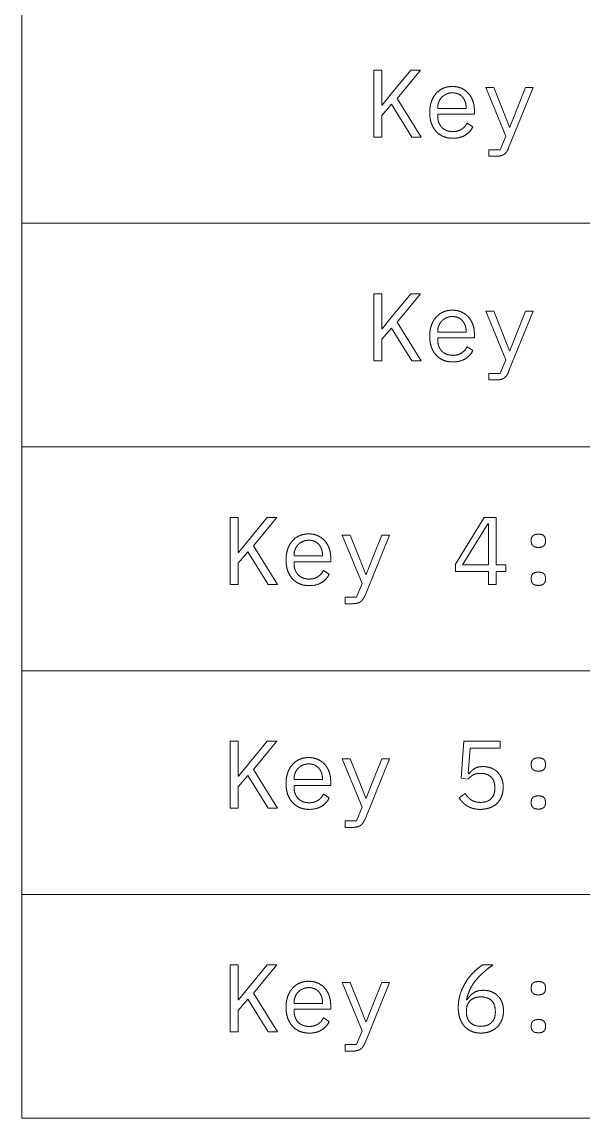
# Model space of a CAD drawing. Header units: millimetres. Extents: x 25 to 584, y 11 to 410.
# Drawn here: x 447.09 to 464.65, y 340 to 374.3 of the extents above; entities that cross this region are included whole.
import ezdxf

# ---------------------------------------------------------------- set-up
doc = ezdxf.new("R2010")
doc.units = ezdxf.units.MM
doc.layers.add('dims', color=7, linetype='Continuous', lineweight=5)

msp = doc.modelspace()

# ---------------------------------------------------------------- linework, layer by layer
at = {"layer": 'dims'}
for p, q in [((447.088, 340), (447.088, 410)), ((458.107, 372.79), (458.107, 370.696)), ((458.36, 372.79), (458.107, 372.79)), ((458.36, 371.698), (458.36, 372.79)), ((459.262, 372.79), (458.645, 372.046)), ((458.83, 371.908), (459.565, 372.79)), ((459.565, 372.79), (459.262, 372.79)), ((461.612, 372.244), (462.235, 370.726)), ((461.857, 372.244), (461.612, 372.244)), ((462.118, 371.596), (461.857, 372.244)), ((462.325, 370.357), (463.093, 372.244)), ((462.853, 372.244), (462.592, 371.596)), ((463.093, 372.244), (462.853, 372.244)), ((458.645, 372.046), (458.368, 371.698)), ((459.587, 370.696), (458.83, 371.908)), ((458.36, 371.368), (458.66, 371.722)), ((458.368, 371.698), (458.36, 371.698)), ((458.66, 371.722), (459.292, 370.696)), ((460.105, 371.59), (460.105, 371.611)), ((460.993, 371.59), (460.105, 371.59)), ((460.993, 371.623), (460.993, 371.59)), ((461.252, 371.41), (461.252, 371.524)), ((462.35, 371.008), (462.118, 371.596)), ((462.592, 371.596), (462.362, 371.008)), ((458.36, 370.696), (458.36, 371.368)), ((460.105, 371.41), (461.252, 371.41)), ((460.105, 371.338), (460.105, 371.41)), ((461.2, 371.017), (461.023, 371.137)), ((462.362, 371.008), (462.35, 371.008)), ((458.107, 370.696), (458.36, 370.696)), ((459.292, 370.696), (459.587, 370.696)), ((462.235, 370.726), (462.061, 370.3)), ((461.702, 370.3), (461.702, 370.096)), ((462.061, 370.3), (461.702, 370.3)), ((461.702, 370.096), (461.93, 370.096)), ((447.088, 368), (584, 368)), ((458.107, 365.79), (458.107, 363.696)), ((458.36, 365.79), (458.107, 365.79)), ((458.36, 364.698), (458.36, 365.79)), ((459.262, 365.79), (458.645, 365.046)), ((458.83, 364.908), (459.565, 365.79)), ((459.565, 365.79), (459.262, 365.79)), ((458.645, 365.046), (458.368, 364.698)), ((461.612, 365.244), (462.235, 363.726)), ((461.857, 365.244), (461.612, 365.244)), ((462.118, 364.596), (461.857, 365.244)), ((462.325, 363.357), (463.093, 365.244)), ((462.853, 365.244), (462.592, 364.596)), ((463.093, 365.244), (462.853, 365.244)), ((458.36, 364.368), (458.66, 364.722)), ((458.368, 364.698), (458.36, 364.698)), ((458.66, 364.722), (459.292, 363.696)), ((459.587, 363.696), (458.83, 364.908)), ((460.105, 364.59), (460.105, 364.611)), ((460.993, 364.623), (460.993, 364.59)), ((458.36, 363.696), (458.36, 364.368)), ((460.993, 364.59), (460.105, 364.59)), ((460.105, 364.41), (461.252, 364.41)), ((460.105, 364.338), (460.105, 364.41)), ((461.252, 364.41), (461.252, 364.524)), ((462.35, 364.008), (462.118, 364.596)), ((462.592, 364.596), (462.362, 364.008)), ((461.2, 364.017), (461.023, 364.137)), ((462.362, 364.008), (462.35, 364.008)), ((458.107, 363.696), (458.36, 363.696)), ((459.292, 363.696), (459.587, 363.696)), ((462.235, 363.726), (462.061, 363.3)), ((461.702, 363.3), (461.702, 363.096)), ((462.061, 363.3), (461.702, 363.3)), ((461.702, 363.096), (461.93, 363.096)), ((447.088, 361), (584, 361)), ((453.61, 358.79), (453.61, 356.696)), ((453.862, 358.79), (453.61, 358.79)), ((453.862, 357.698), (453.862, 358.79)), ((454.765, 358.79), (454.147, 358.046)), ((454.333, 357.908), (455.068, 358.79)), ((455.068, 358.79), (454.765, 358.79)), ((461.563, 358.79), (460.657, 357.329)), ((461.93, 358.79), (461.563, 358.79)), ((461.93, 357.314), (461.93, 358.79)), ((460.882, 357.314), (461.677, 358.595)), ((461.677, 358.595), (461.69, 358.595)), ((461.69, 358.595), (461.69, 357.314)), ((457.115, 358.244), (457.738, 356.726)), ((457.36, 358.244), (457.115, 358.244)), ((457.621, 357.596), (457.36, 358.244)), ((457.828, 356.357), (458.596, 358.244)), ((458.356, 358.244), (458.095, 357.596)), ((458.596, 358.244), (458.356, 358.244)), ((454.147, 358.046), (453.871, 357.698)), ((455.09, 356.696), (454.333, 357.908)), ((463.033, 358.091), (463.033, 358.037)), ((463.477, 358.037), (463.477, 358.091)), ((453.862, 357.368), (454.162, 357.722)), ((453.871, 357.698), (453.862, 357.698)), ((454.162, 357.722), (454.795, 356.696)), ((455.608, 357.59), (455.608, 357.611)), ((456.496, 357.59), (455.608, 357.59)), ((455.608, 357.41), (456.755, 357.41)), ((455.608, 357.338), (455.608, 357.41)), ((456.496, 357.623), (456.496, 357.59)), ((456.755, 357.41), (456.755, 357.524)), ((457.852, 357.008), (457.621, 357.596)), ((458.095, 357.596), (457.865, 357.008)), ((453.862, 356.696), (453.862, 357.368)), ((456.703, 357.017), (456.526, 357.137)), ((460.657, 357.329), (460.657, 357.107)), ((460.657, 357.107), (461.69, 357.107)), ((461.69, 357.314), (460.882, 357.314)), ((461.69, 357.107), (461.69, 356.696)), ((462.241, 357.314), (461.93, 357.314)), ((461.93, 357.107), (462.241, 357.107)), ((461.93, 356.696), (461.93, 357.107)), ((462.241, 357.107), (462.241, 357.314)), ((457.738, 356.726), (457.565, 356.3)), ((457.865, 357.008), (457.852, 357.008)), ((463.033, 356.903), (463.033, 356.849)), ((463.477, 356.849), (463.477, 356.903)), ((453.61, 356.696), (453.862, 356.696)), ((454.795, 356.696), (455.09, 356.696)), ((461.69, 356.696), (461.93, 356.696)), ((457.205, 356.3), (457.205, 356.096)), ((457.565, 356.3), (457.205, 356.3)), ((457.205, 356.096), (457.432, 356.096)), ((447.088, 354), (584, 354)), ((453.61, 351.79), (453.61, 349.696)), ((453.862, 351.79), (453.61, 351.79)), ((453.862, 350.698), (453.862, 351.79)), ((454.765, 351.79), (454.147, 351.046)), ((454.333, 350.908), (455.068, 351.79)), ((455.068, 351.79), (454.765, 351.79)), ((460.918, 351.79), (460.843, 350.638)), ((462.058, 351.79), (460.918, 351.79)), ((462.058, 351.571), (462.058, 351.79)), ((457.115, 351.244), (457.738, 349.726)), ((457.36, 351.244), (457.115, 351.244)), ((457.621, 350.596), (457.36, 351.244)), ((457.828, 349.357), (458.596, 351.244)), ((458.356, 351.244), (458.095, 350.596)), ((458.596, 351.244), (458.356, 351.244)), ((461.062, 350.77), (461.122, 351.571)), ((461.122, 351.571), (462.058, 351.571)), ((454.147, 351.046), (453.871, 350.698)), ((455.09, 349.696), (454.333, 350.908)), ((463.033, 351.091), (463.033, 351.037)), ((463.477, 351.037), (463.477, 351.091)), ((453.862, 350.368), (454.162, 350.722)), ((453.871, 350.698), (453.862, 350.698)), ((454.162, 350.722), (454.795, 349.696)), ((455.608, 350.59), (455.608, 350.611)), ((456.496, 350.59), (455.608, 350.59)), ((456.496, 350.623), (456.496, 350.59)), ((457.852, 350.008), (457.621, 350.596)), ((458.095, 350.596), (457.865, 350.008)), ((460.843, 350.638), (461.056, 350.608)), ((461.083, 350.77), (461.062, 350.77)), ((453.862, 349.696), (453.862, 350.368)), ((455.608, 350.41), (456.755, 350.41)), ((455.608, 350.338), (455.608, 350.41)), ((456.755, 350.41), (456.755, 350.524)), ((461.893, 350.344), (461.893, 350.32)), ((456.703, 350.017), (456.526, 350.137)), ((457.865, 350.008), (457.852, 350.008)), ((460.963, 350.161), (460.775, 350.017)), ((463.033, 349.903), (463.033, 349.849)), ((463.477, 349.849), (463.477, 349.903)), ((453.61, 349.696), (453.862, 349.696)), ((454.795, 349.696), (455.09, 349.696)), ((457.738, 349.726), (457.565, 349.3)), ((457.205, 349.3), (457.205, 349.096)), ((457.565, 349.3), (457.205, 349.3)), ((457.205, 349.096), (457.432, 349.096)), ((447.088, 347), (584, 347)), ((453.61, 344.79), (453.61, 342.696)), ((453.862, 344.79), (453.61, 344.79)), ((453.862, 343.698), (453.862, 344.79)), ((454.765, 344.79), (454.147, 344.046)), ((454.333, 343.908), (455.068, 344.79)), ((455.068, 344.79), (454.765, 344.79)), ((461.83, 344.79), (461.506, 344.79)), ((454.147, 344.046), (453.871, 343.698)), ((457.115, 344.244), (457.738, 342.726)), ((457.36, 344.244), (457.115, 344.244)), ((457.621, 343.596), (457.36, 344.244)), ((457.828, 342.357), (458.596, 344.244)), ((458.356, 344.244), (458.095, 343.596)), ((458.596, 344.244), (458.356, 344.244)), ((463.033, 344.091), (463.033, 344.037)), ((463.477, 344.037), (463.477, 344.091)), ((453.862, 343.368), (454.162, 343.722)), ((453.871, 343.698), (453.862, 343.698)), ((454.162, 343.722), (454.795, 342.696)), ((455.09, 342.696), (454.333, 343.908)), ((461.02, 343.698), (461.005, 343.704)), ((453.862, 342.696), (453.862, 343.368)), ((455.608, 343.59), (455.608, 343.611)), ((456.496, 343.59), (455.608, 343.59)), ((455.608, 343.41), (456.755, 343.41)), ((455.608, 343.338), (455.608, 343.41)), ((456.496, 343.623), (456.496, 343.59)), ((456.755, 343.41), (456.755, 343.524)), ((457.852, 343.008), (457.621, 343.596)), ((458.095, 343.596), (457.865, 343.008)), ((461.002, 343.32), (461.002, 343.344)), ((461.908, 343.344), (461.908, 343.32)), ((456.703, 343.017), (456.526, 343.137)), ((457.865, 343.008), (457.852, 343.008)), ((453.61, 342.696), (453.862, 342.696)), ((454.795, 342.696), (455.09, 342.696)), ((457.738, 342.726), (457.565, 342.3)), ((463.033, 342.903), (463.033, 342.849)), ((463.477, 342.849), (463.477, 342.903)), ((457.205, 342.3), (457.205, 342.096)), ((457.565, 342.3), (457.205, 342.3)), ((457.205, 342.096), (457.432, 342.096)), ((447.088, 340), (584, 340))]:
    msp.add_line(p, q, dxfattribs=at)
for points in [[(460.051, 372.059), (460.145, 372.166), (460.275, 372.223)], [(460.275, 372.223), (460.405, 372.28), (460.565, 372.28)], [(460.565, 372.28), (460.72, 372.28), (460.848, 372.223)], [(460.848, 372.223), (460.975, 372.166), (461.065, 372.065)], [(459.906, 371.803), (459.958, 371.953), (460.051, 372.059)], [(460.236, 371.947), (460.175, 371.884), (460.14, 371.798)], [(460.381, 372.046), (460.297, 372.01), (460.236, 371.947)], [(460.565, 372.082), (460.465, 372.082), (460.381, 372.046)], [(460.74, 372.049), (460.66, 372.082), (460.565, 372.082)], [(460.875, 371.954), (460.82, 372.016), (460.74, 372.049)], [(460.962, 371.809), (460.93, 371.893), (460.875, 371.954)], [(461.065, 372.065), (461.155, 371.965), (461.204, 371.827)], [(461.204, 371.827), (461.252, 371.689), (461.252, 371.524)], [(459.853, 371.467), (459.853, 371.653), (459.906, 371.803)], [(460.14, 371.798), (460.105, 371.713), (460.105, 371.611)], [(460.993, 371.623), (460.993, 371.725), (460.962, 371.809)], [(459.904, 371.135), (459.853, 371.284), (459.853, 371.467)], [(460.05, 370.88), (459.955, 370.987), (459.904, 371.135)], [(460.105, 371.338), (460.105, 371.236), (460.139, 371.149)], [(460.139, 371.149), (460.172, 371.062), (460.233, 370.999)], [(460.849, 370.939), (460.963, 371.011), (461.023, 371.137)], [(460.278, 370.717), (460.145, 370.774), (460.05, 370.88)], [(460.233, 370.999), (460.295, 370.936), (460.383, 370.901)], [(460.383, 370.901), (460.472, 370.867), (460.58, 370.867)], [(460.58, 370.867), (460.735, 370.867), (460.849, 370.939)], [(461.2, 371.017), (461.132, 370.861), (460.971, 370.76)], [(460.58, 370.66), (460.412, 370.66), (460.278, 370.717)], [(460.971, 370.76), (460.81, 370.66), (460.58, 370.66)], [(462.08, 370.112), (462.017, 370.096), (461.93, 370.096)], [(462.187, 370.16), (462.142, 370.129), (462.08, 370.112)], [(462.265, 370.241), (462.232, 370.192), (462.187, 370.16)], [(462.325, 370.357), (462.298, 370.291), (462.265, 370.241)], [(459.906, 364.803), (459.958, 364.953), (460.051, 365.059)], [(460.051, 365.059), (460.145, 365.166), (460.275, 365.223)], [(460.381, 365.046), (460.297, 365.01), (460.236, 364.947)], [(460.275, 365.223), (460.405, 365.28), (460.565, 365.28)], [(460.565, 365.082), (460.465, 365.082), (460.381, 365.046)], [(460.565, 365.28), (460.72, 365.28), (460.848, 365.223)], [(460.74, 365.049), (460.66, 365.082), (460.565, 365.082)], [(460.875, 364.954), (460.82, 365.016), (460.74, 365.049)], [(460.848, 365.223), (460.975, 365.166), (461.065, 365.065)], [(460.962, 364.809), (460.93, 364.893), (460.875, 364.954)], [(461.065, 365.065), (461.155, 364.965), (461.204, 364.827)], [(459.853, 364.467), (459.853, 364.653), (459.906, 364.803)], [(460.14, 364.798), (460.105, 364.713), (460.105, 364.611)], [(460.236, 364.947), (460.175, 364.884), (460.14, 364.798)], [(460.993, 364.623), (460.993, 364.725), (460.962, 364.809)], [(461.204, 364.827), (461.252, 364.689), (461.252, 364.524)], [(459.904, 364.135), (459.853, 364.284), (459.853, 364.467)], [(460.105, 364.338), (460.105, 364.236), (460.139, 364.149)], [(460.05, 363.88), (459.955, 363.987), (459.904, 364.135)], [(460.139, 364.149), (460.172, 364.062), (460.233, 363.999)], [(460.233, 363.999), (460.295, 363.936), (460.383, 363.901)], [(460.58, 363.867), (460.735, 363.867), (460.849, 363.939)], [(460.849, 363.939), (460.963, 364.011), (461.023, 364.137)], [(461.2, 364.017), (461.132, 363.861), (460.971, 363.76)], [(460.278, 363.717), (460.145, 363.774), (460.05, 363.88)], [(460.58, 363.66), (460.412, 363.66), (460.278, 363.717)], [(460.383, 363.901), (460.472, 363.867), (460.58, 363.867)], [(460.971, 363.76), (460.81, 363.66), (460.58, 363.66)], [(462.265, 363.241), (462.232, 363.192), (462.187, 363.16)], [(462.325, 363.357), (462.298, 363.291), (462.265, 363.241)], [(462.08, 363.112), (462.017, 363.096), (461.93, 363.096)], [(462.187, 363.16), (462.142, 363.129), (462.08, 363.112)], [(455.554, 358.059), (455.647, 358.166), (455.778, 358.223)], [(455.778, 358.223), (455.908, 358.28), (456.067, 358.28)], [(456.067, 358.28), (456.223, 358.28), (456.351, 358.223)], [(456.351, 358.223), (456.478, 358.166), (456.568, 358.065)], [(463.033, 358.091), (463.033, 358.169), (463.083, 358.22)], [(463.083, 358.22), (463.132, 358.271), (463.255, 358.271)], [(463.255, 358.271), (463.378, 358.271), (463.428, 358.22)], [(463.428, 358.22), (463.477, 358.169), (463.477, 358.091)], [(455.356, 357.467), (455.356, 357.653), (455.409, 357.803)], [(455.409, 357.803), (455.461, 357.953), (455.554, 358.059)], [(455.643, 357.798), (455.608, 357.713), (455.608, 357.611)], [(455.739, 357.947), (455.677, 357.884), (455.643, 357.798)], [(455.884, 358.046), (455.8, 358.01), (455.739, 357.947)], [(456.067, 358.082), (455.968, 358.082), (455.884, 358.046)], [(456.243, 358.049), (456.163, 358.082), (456.067, 358.082)], [(456.378, 357.954), (456.322, 358.016), (456.243, 358.049)], [(456.465, 357.809), (456.433, 357.893), (456.378, 357.954)], [(456.496, 357.623), (456.496, 357.725), (456.465, 357.809)], [(456.568, 358.065), (456.658, 357.965), (456.706, 357.827)], [(456.706, 357.827), (456.755, 357.689), (456.755, 357.524)], [(463.083, 357.908), (463.033, 357.959), (463.033, 358.037)], [(463.255, 357.857), (463.132, 357.857), (463.083, 357.908)], [(463.428, 357.908), (463.378, 357.857), (463.255, 357.857)], [(463.477, 358.037), (463.477, 357.959), (463.428, 357.908)], [(455.407, 357.135), (455.356, 357.284), (455.356, 357.467)], [(455.553, 356.88), (455.458, 356.987), (455.407, 357.135)], [(455.608, 357.338), (455.608, 357.236), (455.641, 357.149)], [(455.641, 357.149), (455.675, 357.062), (455.736, 356.999)], [(456.352, 356.939), (456.466, 357.011), (456.526, 357.137)], [(463.083, 357.032), (463.132, 357.083), (463.255, 357.083)], [(463.255, 357.083), (463.378, 357.083), (463.428, 357.032)], [(455.781, 356.717), (455.647, 356.774), (455.553, 356.88)], [(455.736, 356.999), (455.797, 356.936), (455.886, 356.901)], [(455.886, 356.901), (455.975, 356.867), (456.082, 356.867)], [(456.082, 356.867), (456.238, 356.867), (456.352, 356.939)], [(456.474, 356.76), (456.313, 356.66), (456.082, 356.66)], [(456.703, 357.017), (456.635, 356.861), (456.474, 356.76)], [(463.033, 356.903), (463.033, 356.981), (463.083, 357.032)], [(463.083, 356.72), (463.033, 356.771), (463.033, 356.849)], [(463.428, 357.032), (463.477, 356.981), (463.477, 356.903)], [(463.477, 356.849), (463.477, 356.771), (463.428, 356.72)], [(456.082, 356.66), (455.915, 356.66), (455.781, 356.717)], [(463.255, 356.669), (463.132, 356.669), (463.083, 356.72)], [(463.428, 356.72), (463.378, 356.669), (463.255, 356.669)], [(457.582, 356.112), (457.52, 356.096), (457.432, 356.096)], [(457.69, 356.16), (457.645, 356.129), (457.582, 356.112)], [(457.768, 356.241), (457.735, 356.192), (457.69, 356.16)], [(457.828, 356.357), (457.801, 356.291), (457.768, 356.241)], [(455.778, 351.223), (455.908, 351.28), (456.067, 351.28)], [(456.067, 351.28), (456.223, 351.28), (456.351, 351.223)], [(463.083, 351.22), (463.132, 351.271), (463.255, 351.271)], [(463.255, 351.271), (463.378, 351.271), (463.428, 351.22)], [(455.409, 350.803), (455.461, 350.953), (455.554, 351.059)], [(455.554, 351.059), (455.647, 351.166), (455.778, 351.223)], [(455.739, 350.947), (455.677, 350.884), (455.643, 350.798)], [(455.884, 351.046), (455.8, 351.01), (455.739, 350.947)], [(456.067, 351.082), (455.968, 351.082), (455.884, 351.046)], [(456.243, 351.049), (456.163, 351.082), (456.067, 351.082)], [(456.378, 350.954), (456.322, 351.016), (456.243, 351.049)], [(456.351, 351.223), (456.478, 351.166), (456.568, 351.065)], [(456.465, 350.809), (456.433, 350.893), (456.378, 350.954)], [(456.568, 351.065), (456.658, 350.965), (456.706, 350.827)], [(461.083, 350.77), (461.161, 350.875), (461.257, 350.936)], [(461.257, 350.936), (461.353, 350.998), (461.521, 350.998)], [(461.521, 350.998), (461.66, 350.998), (461.775, 350.954)], [(461.775, 350.954), (461.89, 350.911), (461.974, 350.827)], [(463.033, 351.091), (463.033, 351.169), (463.083, 351.22)], [(463.083, 350.908), (463.033, 350.959), (463.033, 351.037)], [(463.255, 350.857), (463.132, 350.857), (463.083, 350.908)], [(463.428, 350.908), (463.378, 350.857), (463.255, 350.857)], [(463.428, 351.22), (463.477, 351.169), (463.477, 351.091)], [(463.477, 351.037), (463.477, 350.959), (463.428, 350.908)], [(455.356, 350.467), (455.356, 350.653), (455.409, 350.803)], [(455.643, 350.798), (455.608, 350.713), (455.608, 350.611)], [(456.496, 350.623), (456.496, 350.725), (456.465, 350.809)], [(456.706, 350.827), (456.755, 350.689), (456.755, 350.524)], [(461.208, 350.734), (461.125, 350.683), (461.056, 350.608)], [(461.44, 350.785), (461.29, 350.785), (461.208, 350.734)], [(461.776, 350.668), (461.66, 350.785), (461.44, 350.785)], [(461.893, 350.344), (461.893, 350.551), (461.776, 350.668)], [(461.974, 350.827), (462.058, 350.743), (462.106, 350.624)], [(462.106, 350.624), (462.155, 350.506), (462.155, 350.353)], [(455.407, 350.135), (455.356, 350.284), (455.356, 350.467)], [(455.608, 350.338), (455.608, 350.236), (455.641, 350.149)], [(461.778, 349.996), (461.893, 350.113), (461.893, 350.32)], [(462.155, 350.353), (462.155, 350.2), (462.106, 350.073)], [(455.553, 349.88), (455.458, 349.987), (455.407, 350.135)], [(455.781, 349.717), (455.647, 349.774), (455.553, 349.88)], [(455.641, 350.149), (455.675, 350.062), (455.736, 349.999)], [(455.736, 349.999), (455.797, 349.936), (455.886, 349.901)], [(455.886, 349.901), (455.975, 349.867), (456.082, 349.867)], [(456.082, 349.867), (456.238, 349.867), (456.352, 349.939)], [(456.352, 349.939), (456.466, 350.011), (456.526, 350.137)], [(456.703, 350.017), (456.635, 349.861), (456.474, 349.76)], [(460.882, 349.885), (460.822, 349.948), (460.775, 350.017)], [(461.022, 349.771), (460.942, 349.822), (460.882, 349.885)], [(460.963, 350.161), (461.005, 350.098), (461.049, 350.047)], [(461.049, 350.047), (461.092, 349.996), (461.149, 349.958)], [(461.149, 349.958), (461.206, 349.921), (461.278, 349.9)], [(461.278, 349.9), (461.35, 349.879), (461.446, 349.879)], [(461.446, 349.879), (461.662, 349.879), (461.778, 349.996)], [(462.106, 350.073), (462.058, 349.945), (461.965, 349.853)], [(463.033, 349.903), (463.033, 349.981), (463.083, 350.032)], [(463.083, 350.032), (463.132, 350.083), (463.255, 350.083)], [(463.255, 350.083), (463.378, 350.083), (463.428, 350.032)], [(463.428, 350.032), (463.477, 349.981), (463.477, 349.903)], [(456.082, 349.66), (455.915, 349.66), (455.781, 349.717)], [(456.474, 349.76), (456.313, 349.66), (456.082, 349.66)], [(461.205, 349.69), (461.101, 349.72), (461.022, 349.771)], [(461.44, 349.66), (461.308, 349.66), (461.205, 349.69)], [(461.74, 349.711), (461.608, 349.66), (461.44, 349.66)], [(461.965, 349.853), (461.872, 349.762), (461.74, 349.711)], [(463.083, 349.72), (463.033, 349.771), (463.033, 349.849)], [(463.255, 349.669), (463.132, 349.669), (463.083, 349.72)], [(463.428, 349.72), (463.378, 349.669), (463.255, 349.669)], [(463.477, 349.849), (463.477, 349.771), (463.428, 349.72)], [(457.768, 349.241), (457.735, 349.192), (457.69, 349.16)], [(457.828, 349.357), (457.801, 349.291), (457.768, 349.241)], [(457.582, 349.112), (457.52, 349.096), (457.432, 349.096)], [(457.69, 349.16), (457.645, 349.129), (457.582, 349.112)], [(461.242, 344.578), (461.377, 344.709), (461.506, 344.79)], [(461.83, 344.79), (461.66, 344.667), (461.526, 344.55)], [(460.998, 344.278), (461.107, 344.448), (461.242, 344.578)], [(461.526, 344.55), (461.392, 344.433), (461.29, 344.305)], [(455.409, 343.803), (455.461, 343.953), (455.554, 344.059)], [(455.554, 344.059), (455.647, 344.166), (455.778, 344.223)], [(455.884, 344.046), (455.8, 344.01), (455.739, 343.947)], [(455.778, 344.223), (455.908, 344.28), (456.067, 344.28)], [(456.067, 344.082), (455.968, 344.082), (455.884, 344.046)], [(456.067, 344.28), (456.223, 344.28), (456.351, 344.223)], [(456.243, 344.049), (456.163, 344.082), (456.067, 344.082)], [(456.378, 343.954), (456.322, 344.016), (456.243, 344.049)], [(456.351, 344.223), (456.478, 344.166), (456.568, 344.065)], [(456.568, 344.065), (456.658, 343.965), (456.706, 343.827)], [(460.818, 343.903), (460.888, 344.109), (460.998, 344.278)], [(461.119, 344.032), (461.05, 343.887), (461.005, 343.704)], [(461.29, 344.305), (461.188, 344.178), (461.119, 344.032)], [(463.033, 344.091), (463.033, 344.169), (463.083, 344.22)], [(463.083, 343.908), (463.033, 343.959), (463.033, 344.037)], [(463.083, 344.22), (463.132, 344.271), (463.255, 344.271)], [(463.255, 344.271), (463.378, 344.271), (463.428, 344.22)], [(463.428, 344.22), (463.477, 344.169), (463.477, 344.091)], [(463.477, 344.037), (463.477, 343.959), (463.428, 343.908)], [(455.356, 343.467), (455.356, 343.653), (455.409, 343.803)], [(455.643, 343.798), (455.608, 343.713), (455.608, 343.611)], [(455.739, 343.947), (455.677, 343.884), (455.643, 343.798)], [(456.465, 343.809), (456.433, 343.893), (456.378, 343.954)], [(456.496, 343.623), (456.496, 343.725), (456.465, 343.809)], [(456.706, 343.827), (456.755, 343.689), (456.755, 343.524)], [(460.747, 343.464), (460.747, 343.698), (460.818, 343.903)], [(461.02, 343.698), (461.095, 343.827), (461.218, 343.912)], [(461.455, 343.791), (461.24, 343.791), (461.121, 343.674)], [(461.218, 343.912), (461.341, 343.998), (461.536, 343.998)], [(461.79, 343.674), (461.671, 343.791), (461.455, 343.791)], [(461.536, 343.998), (461.675, 343.998), (461.789, 343.953)], [(461.789, 343.953), (461.902, 343.908), (461.986, 343.824)], [(461.986, 343.824), (462.07, 343.74), (462.117, 343.62)], [(463.255, 343.857), (463.132, 343.857), (463.083, 343.908)], [(463.428, 343.908), (463.378, 343.857), (463.255, 343.857)], [(455.407, 343.135), (455.356, 343.284), (455.356, 343.467)], [(460.797, 343.128), (460.747, 343.278), (460.747, 343.464)], [(461.121, 343.674), (461.002, 343.557), (461.002, 343.344)], [(461.908, 343.344), (461.908, 343.557), (461.79, 343.674)], [(462.163, 343.353), (462.163, 343.2), (462.112, 343.073)], [(462.117, 343.62), (462.163, 343.5), (462.163, 343.353)], [(455.553, 342.88), (455.458, 342.987), (455.407, 343.135)], [(455.608, 343.338), (455.608, 343.236), (455.641, 343.149)], [(455.641, 343.149), (455.675, 343.062), (455.736, 342.999)], [(456.352, 342.939), (456.466, 343.011), (456.526, 343.137)], [(456.703, 343.017), (456.635, 342.861), (456.474, 342.76)], [(460.938, 342.874), (460.846, 342.978), (460.797, 343.128)], [(461.002, 343.32), (461.002, 343.107), (461.121, 342.99)], [(461.79, 342.99), (461.908, 343.107), (461.908, 343.32)], [(462.112, 343.073), (462.061, 342.945), (461.97, 342.853)], [(463.033, 342.903), (463.033, 342.981), (463.083, 343.032)], [(463.083, 343.032), (463.132, 343.083), (463.255, 343.083)], [(463.255, 343.083), (463.378, 343.083), (463.428, 343.032)], [(463.428, 343.032), (463.477, 342.981), (463.477, 342.903)], [(455.781, 342.717), (455.647, 342.774), (455.553, 342.88)], [(455.736, 342.999), (455.797, 342.936), (455.886, 342.901)], [(456.082, 342.66), (455.915, 342.66), (455.781, 342.717)], [(455.886, 342.901), (455.975, 342.867), (456.082, 342.867)], [(456.082, 342.867), (456.238, 342.867), (456.352, 342.939)], [(456.474, 342.76), (456.313, 342.66), (456.082, 342.66)], [(461.161, 342.715), (461.03, 342.771), (460.938, 342.874)], [(461.121, 342.99), (461.24, 342.873), (461.455, 342.873)], [(461.458, 342.66), (461.293, 342.66), (461.161, 342.715)], [(461.455, 342.873), (461.671, 342.873), (461.79, 342.99)], [(461.748, 342.711), (461.617, 342.66), (461.458, 342.66)], [(461.97, 342.853), (461.878, 342.762), (461.748, 342.711)], [(463.083, 342.72), (463.033, 342.771), (463.033, 342.849)], [(463.255, 342.669), (463.132, 342.669), (463.083, 342.72)], [(463.428, 342.72), (463.378, 342.669), (463.255, 342.669)], [(463.477, 342.849), (463.477, 342.771), (463.428, 342.72)], [(457.828, 342.357), (457.801, 342.291), (457.768, 342.241)], [(457.582, 342.112), (457.52, 342.096), (457.432, 342.096)], [(457.69, 342.16), (457.645, 342.129), (457.582, 342.112)], [(457.768, 342.241), (457.735, 342.192), (457.69, 342.16)]]:
    msp.add_open_spline(points, degree=2, dxfattribs=at)

doc.saveas('drawing.dxf')
